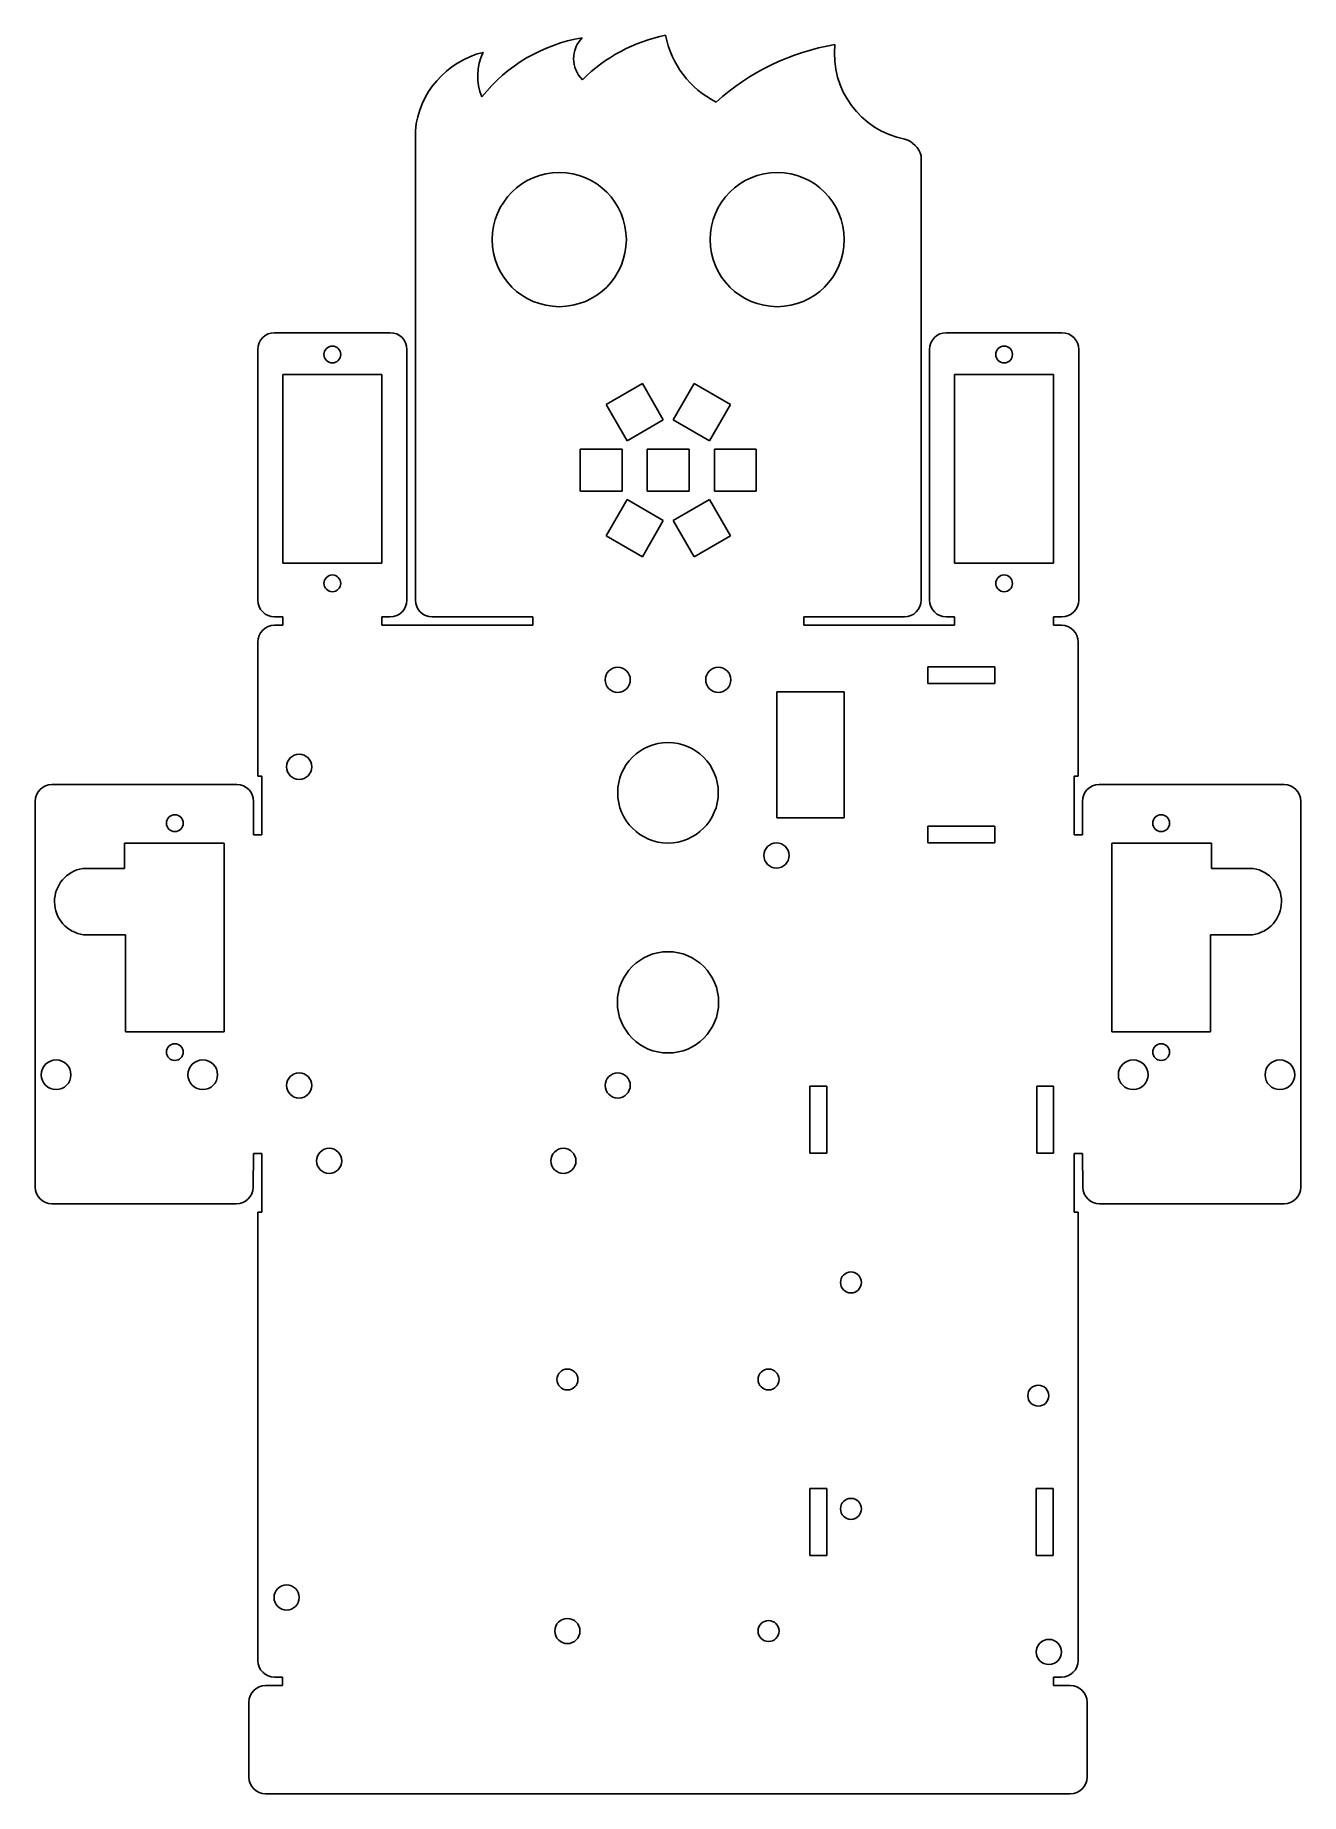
# Model space of a CAD drawing. Header units: millimetres. Extents: x -15 to 136, y -193 to 16.
import ezdxf

# ---------------------------------------------------------------- set-up
doc = ezdxf.new("R2010")
doc.units = ezdxf.units.MM
doc.layers.get('0').update_dxf_attribs({"true_color": 0xffffff})

msp = doc.modelspace()

# ---------------------------------------------------------------- linework, layer by layer
at = {"color": 7, "linetype": 'Continuous', "lineweight": 25, "true_color": 0xffffff}
for p, q in [((30.53, 4.97), (30.53, -51.02)), ((90.87, -51.02), (90.87, 1.98)), ((27.53, -19.12), (13.73, -19.12)), ((107.67, -19.12), (93.87, -19.12)), ((11.73, -21.12), (11.73, -51.02)), ((29.53, -51.02), (29.53, -21.12)), ((91.87, -21.12), (91.87, -51.02)), ((109.67, -51.02), (109.67, -21.12)), ((14.73, -24.12), (14.73, -46.62)), ((26.53, -24.12), (14.73, -24.12)), ((26.53, -46.62), (26.53, -24.12)), ((106.67, -24.12), (94.87, -24.12)), ((94.87, -24.12), (94.87, -46.62)), ((106.67, -46.62), (106.67, -24.12)), ((57.61, -25.18), (53.28, -27.68)), ((60.11, -29.51), (57.61, -25.18)), ((63.78, -25.18), (61.28, -29.51)), ((68.11, -27.68), (63.78, -25.18)), ((53.28, -27.68), (55.78, -32.01)), ((65.61, -32.01), (68.11, -27.68)), ((55.78, -32.01), (60.11, -29.51)), ((61.28, -29.51), (65.61, -32.01)), ((50.2, -33.02), (50.2, -38.02)), ((55.2, -33.02), (50.2, -33.02)), ((55.2, -38.02), (55.2, -33.02)), ((58.2, -33.02), (58.2, -38.02)), ((63.2, -33.02), (58.2, -33.02)), ((63.2, -38.02), (63.2, -33.02)), ((71.2, -33.02), (66.2, -33.02)), ((66.2, -33.02), (66.2, -38.02)), ((71.2, -38.02), (71.2, -33.02)), ((50.2, -38.02), (55.2, -38.02)), ((55.78, -39.03), (53.28, -43.36)), ((60.11, -41.53), (55.78, -39.03)), ((58.2, -38.02), (63.2, -38.02)), ((65.61, -39.03), (61.28, -41.53)), ((68.11, -43.36), (65.61, -39.03)), ((66.2, -38.02), (71.2, -38.02)), ((57.61, -45.86), (60.11, -41.53)), ((61.28, -41.53), (63.78, -45.86)), ((53.28, -43.36), (57.61, -45.86)), ((63.78, -45.86), (68.11, -43.36)), ((14.73, -46.62), (26.53, -46.62)), ((94.87, -46.62), (106.67, -46.62)), ((14.73, -53.02), (13.73, -53.02)), ((14.73, -54.02), (13.73, -54.02)), ((14.73, -53.02), (14.73, -54.02)), ((27.53, -53.02), (26.53, -53.02)), ((26.53, -54.02), (26.53, -53.02)), ((44.53, -54.02), (26.53, -54.02)), ((44.53, -53.02), (32.53, -53.02)), ((44.53, -53.02), (44.53, -54.02)), ((88.87, -53.02), (76.87, -53.02)), ((76.87, -54.02), (76.87, -53.02)), ((94.87, -54.02), (76.87, -54.02)), ((94.87, -53.02), (93.87, -53.02)), ((94.87, -53.02), (94.87, -54.02)), ((107.67, -53.02), (106.67, -53.02)), ((106.67, -54.02), (106.67, -53.02)), ((107.61, -54.02), (106.67, -54.02)), ((11.73, -56.02), (11.73, -72.02)), ((109.61, -72.02), (109.61, -56.02)), ((99.67, -58.97), (91.67, -58.97)), ((91.67, -58.97), (91.67, -60.97)), ((99.67, -60.97), (99.67, -58.97)), ((73.67, -61.97), (73.67, -76.97)), ((81.67, -61.97), (73.67, -61.97)), ((81.67, -76.97), (81.67, -61.97)), ((91.67, -60.97), (99.67, -60.97)), ((9.23, -73.02), (-12.83, -73.02)), ((11.73, -72.02), (12.23, -72.02)), ((12.23, -72.02), (12.23, -79.02)), ((109.11, -72.02), (109.61, -72.02)), ((109.11, -79.02), (109.11, -72.02)), ((134.17, -73.02), (112.11, -73.02)), ((-14.83, -75.02), (-14.83, -121.02)), ((11.23, -75.02), (11.23, -79.02)), ((110.11, -79.02), (110.11, -75.02)), ((136.17, -121.02), (136.17, -75.02)), ((73.67, -76.97), (81.67, -76.97)), ((12.23, -79.02), (11.23, -79.02)), ((99.67, -77.97), (91.67, -77.97)), ((91.67, -77.97), (91.67, -79.97)), ((99.67, -79.97), (99.67, -77.97)), ((110.11, -79.02), (109.11, -79.02)), ((7.73, -80.02), (-4.16, -80.02)), ((-4.16, -80.02), (-4.16, -83.02)), ((7.73, -102.52), (7.73, -80.02)), ((91.67, -79.97), (99.67, -79.97)), ((125.5, -80.02), (113.61, -80.02)), ((113.61, -80.02), (113.61, -102.52)), ((125.5, -83.02), (125.5, -80.02)), ((-4.16, -83.02), (-9.16, -83.02)), ((130.5, -83.02), (125.5, -83.02)), ((-9.07, -90.93), (-4.07, -90.93)), ((-4.07, -90.93), (-4.07, -102.52)), ((125.41, -102.52), (125.41, -90.93)), ((125.41, -90.93), (130.41, -90.93)), ((-4.07, -102.52), (7.73, -102.52)), ((113.61, -102.52), (125.41, -102.52)), ((79.61, -108.97), (77.61, -108.97)), ((77.61, -108.97), (77.61, -116.97)), ((79.61, -116.97), (79.61, -108.97)), ((106.67, -108.97), (104.67, -108.97)), ((104.67, -108.97), (104.67, -116.97)), ((106.67, -116.97), (106.67, -108.97)), ((11.23, -117.02), (11.17, -121.05)), ((11.23, -117.02), (12.23, -117.02)), ((12.23, -117.02), (12.23, -124.02)), ((77.61, -116.97), (79.61, -116.97)), ((104.67, -116.97), (106.67, -116.97)), ((109.11, -117.02), (110.11, -117.02)), ((109.11, -124.02), (109.11, -117.02)), ((110.17, -121.05), (110.11, -117.02)), ((-12.83, -123.02), (9.17, -123.02)), ((112.17, -123.02), (134.17, -123.02)), ((11.73, -124.02), (11.73, -177.47)), ((12.23, -124.02), (11.73, -124.02)), ((109.61, -124.02), (109.11, -124.02)), ((109.61, -177.47), (109.61, -124.02)), ((79.61, -156.97), (77.61, -156.97)), ((77.61, -156.97), (77.61, -164.97)), ((79.61, -164.97), (79.61, -156.97)), ((106.61, -156.97), (104.61, -156.97)), ((104.61, -156.97), (104.61, -164.97)), ((106.61, -164.97), (106.61, -156.97)), ((77.61, -164.97), (79.61, -164.97)), ((104.61, -164.97), (106.61, -164.97)), ((14.67, -179.47), (13.73, -179.47)), ((14.67, -180.47), (14.67, -179.47)), ((107.61, -179.47), (106.67, -179.47)), ((106.67, -179.47), (106.67, -180.47)), ((10.67, -182.47), (10.67, -191.39)), ((12.67, -180.47), (14.67, -180.47)), ((106.67, -180.47), (108.67, -180.47)), ((110.67, -191.39), (110.67, -182.47)), ((12.67, -193.39), (108.67, -193.39))]:
    msp.add_line(p, q, dxfattribs=at)
for centre, radius in [((47.7, -8.02), 8), ((73.7, -8.02), 8), ((20.63, -21.72), 1), ((100.77, -21.72), 1), ((20.63, -49.02), 1), ((100.77, -49.02), 1), ((54.67, -60.52), 1.5), ((66.67, -60.52), 1.5), ((60.67, -73.99), 6), ((16.67, -70.9), 1.5), ((1.83, -77.62), 1), ((119.51, -77.62), 1), ((73.61, -81.47), 1.5), ((60.67, -98.99), 6.04), ((1.83, -104.92), 1), ((119.51, -104.92), 1), ((-12.33, -107.62), 1.77), ((5.17, -107.62), 1.77), ((116.17, -107.62), 1.77), ((133.67, -107.62), 1.77), ((16.67, -108.9), 1.5), ((54.67, -108.9), 1.5), ((20.25, -117.9), 1.5), ((48.19, -117.9), 1.5), ((82.5, -132.4), 1.25), ((48.67, -143.97), 1.25), ((72.67, -143.97), 1.25), ((104.85, -145.9), 1.25), ((82.5, -159.4), 1.25), ((15.17, -169.97), 1.5), ((48.67, -173.97), 1.5), ((72.67, -173.97), 1.25), ((106.11, -176.47), 1.5)]:
    msp.add_circle(centre, radius, dxfattribs=at)
for centre, radius, start, end in [((53.63, -3.03), 19.35, 99.4831, 141.5581), ((52.95, 13.56), 3.54, 135.2642, 225.2642), ((64.38, -3.03), 19.8, 101.6323, 134.6592), ((71.38, 18.41), 11.18, 190.569, 243.6991), ((85.17, -12.32), 27.93, 99.4328, 132.1556), ((90.84, 14.11), 10.31, 173.6984, 259.3931), ((41.12, 3.97), 10.64, 103.6188, 174.6043), ((44.49, 11.49), 6.52, 154.314, 202.5216), ((87.99, 1.13), 3, 16.5084, 71.6178), ((13.73, -21.12), 2, 90, 180), ((27.53, -21.12), 2, 0, 90), ((93.87, -21.12), 2, 90, 180), ((107.67, -21.12), 2, 0, 90), ((13.73, -51.02), 2, 180, 270), ((27.53, -51.02), 2, 270, 0), ((32.53, -51.02), 2, 180, 270), ((88.87, -51.02), 2, 270, 0), ((93.87, -51.02), 2, 180, 270), ((107.67, -51.02), 2, 270, 0), ((13.73, -56.02), 2, 90, 180), ((107.61, -56.02), 2, 0, 90), ((-12.83, -75.02), 2, 90, 180), ((9.23, -75.02), 2, 0, 90), ((112.11, -75.02), 2, 90, 180), ((134.17, -75.02), 2, 0, 90), ((-8.52, -86.97), 4, 99.1908, 262.0968), ((129.86, -86.97), 4, 277.9032, 80.8092), ((-12.83, -121.02), 2, 180, 270), ((9.17, -121.02), 2, 270, 359.1962), ((112.17, -121.02), 2, 180.8038, 270), ((134.17, -121.02), 2, 270, 0), ((13.73, -177.47), 2, 180, 270), ((107.61, -177.47), 2, 270, 0), ((12.67, -182.47), 2, 90, 180), ((108.67, -182.47), 2, 0, 90), ((12.67, -191.39), 2, 180, 270), ((108.67, -191.39), 2, 270, 0)]:
    msp.add_arc(centre, radius, start, end, dxfattribs=at)

doc.saveas('drawing.dxf')
